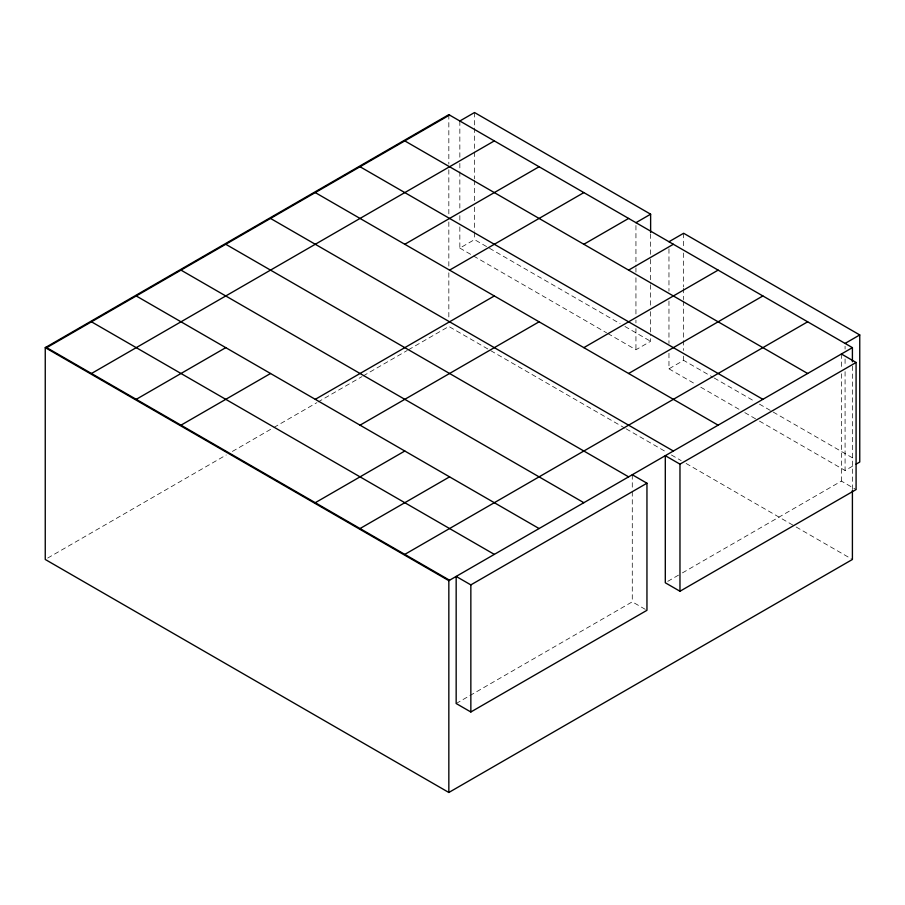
<?xml version="1.0" encoding="UTF-8"?>
<svg xmlns="http://www.w3.org/2000/svg" width="905" height="905" viewBox="0 0 905 905"><rect width="100%" height="100%" fill="white"/><g stroke="black" fill="none" stroke-linecap="round" stroke-linejoin="round"><path stroke-width="0.68" stroke-dasharray="4.53 3.39" d="M459.842 226.906L459.842 248.094L474.514 239.621L620.049 323.639M47.694 558.057L226.25 454.977M232.37 451.448L272.722 428.144M273.944 427.432L316.75 402.725M317.972 402.012L362 376.593M363.222 375.892L407.25 350.473M408.472 349.771L448.835 326.467L624.936 428.144M607.821 333.526L635.943 349.771L650.627 341.298L650.627 337.056M668.965 353.301L668.965 368.833L683.637 360.36L712.993 377.306M759.465 421.085L845.078 470.51L853.63 465.566M456.165 703.513L632.278 601.836L646.951 610.309M667.743 581.361L681.193 573.589M682.415 572.888L841.401 481.098L856.085 489.571M624.936 326.467L650.627 341.298M714.215 378.007L754.578 401.311M759.465 404.139L853.63 458.507M459.842 248.094L606.599 332.825M668.965 368.833L695.877 384.365M700.764 387.193L739.894 409.784M744.792 412.612L757.021 419.671M626.158 428.846L666.521 452.149M671.408 454.977L681.193 460.622M686.092 463.451L794.929 526.291M796.151 526.993L852.408 559.471M852.408 366.005L852.408 490.272M845.078 346.23L845.078 349.059M845.078 358.946L845.078 366.005M845.078 371.65L845.078 470.51M841.401 354.002L841.401 368.12M841.401 373.776L841.401 481.098M683.637 233.264L683.637 247.382M683.637 253.027L683.637 286.919M683.637 288.333L683.637 299.634M683.637 301.048L683.637 339.171M683.637 340.585L683.637 350.473M683.637 356.118L683.637 360.36M668.965 248.796L668.965 291.161M668.965 301.048L668.965 343.414M650.627 233.965L650.627 257.97M650.627 259.384L650.627 283.389M650.627 284.803L650.627 305.992M650.627 311.637L650.627 335.642M635.943 225.492L635.943 266.443M635.943 267.857L635.943 272.1M635.943 277.745L635.943 314.465M635.943 320.11L635.943 322.938M635.943 328.583L635.943 349.771M632.278 474.74L632.278 490.272M632.278 491.687L632.278 601.836M474.514 112.525L474.514 126.643M474.514 128.058L474.514 150.649M474.514 152.063L474.514 178.896M474.514 180.31L474.514 201.487M474.514 207.143L474.514 231.148M474.514 232.562L474.514 239.621M459.842 120.999L459.842 157.708M459.842 163.364L459.842 170.423M459.842 171.837L459.842 209.96M459.842 215.616L459.842 221.261M448.835 114.641L448.835 164.065M448.835 169.71L448.835 216.318M448.835 221.963L448.835 267.156M448.835 272.801L448.835 319.408"/><path stroke-width="1.36" d="M852.408 490.272L852.408 559.471L448.835 792.475L45.25 559.471L45.25 347.644L448.835 114.641L852.408 347.644L852.408 361.762M46.721 347.644L449.57 115.059M459.842 120.999L474.514 112.525L650.627 214.202L650.627 232.551M91.473 373.494L494.322 140.909M136.236 399.331L225.764 347.644M404.807 244.271L539.086 166.746M181 425.169L270.527 373.494M449.57 270.12L583.849 192.595M315.279 399.331L494.322 295.958M583.849 244.271L628.613 218.433M635.943 222.675L650.627 214.202M668.965 241.737L683.637 233.264L859.75 334.94L859.75 462.036L856.085 464.152M360.043 425.169L539.086 321.807M628.613 270.12L673.365 244.271M315.279 502.705L404.807 451.018M583.849 347.644L718.129 270.12M360.043 528.543L449.57 476.856M628.613 373.494L762.892 295.958M404.807 554.38L807.656 321.807M845.078 343.414L859.75 334.94M45.25 347.644L448.835 580.648L852.408 347.644M470.849 584.89L646.951 483.213L646.951 610.309L470.849 711.986L456.165 703.513L456.165 576.417L470.849 584.89L470.849 711.986M679.972 464.152L856.085 362.475L856.085 489.571L679.972 591.248L665.299 582.775L665.299 455.679L679.972 464.152L679.972 591.248M841.401 354.002L856.085 362.475M404.807 140.909L807.656 373.494M360.043 166.746L762.892 399.331M315.279 192.595L718.129 425.169M270.527 218.433L673.365 451.018M632.278 474.74L646.951 483.213M225.764 244.271L628.613 476.856M181 270.12L583.849 502.705M136.236 295.958L539.086 528.543M91.473 321.807L494.322 554.38M45.985 347.226L449.57 580.229M448.835 580.648L448.835 792.475"/></g></svg>
